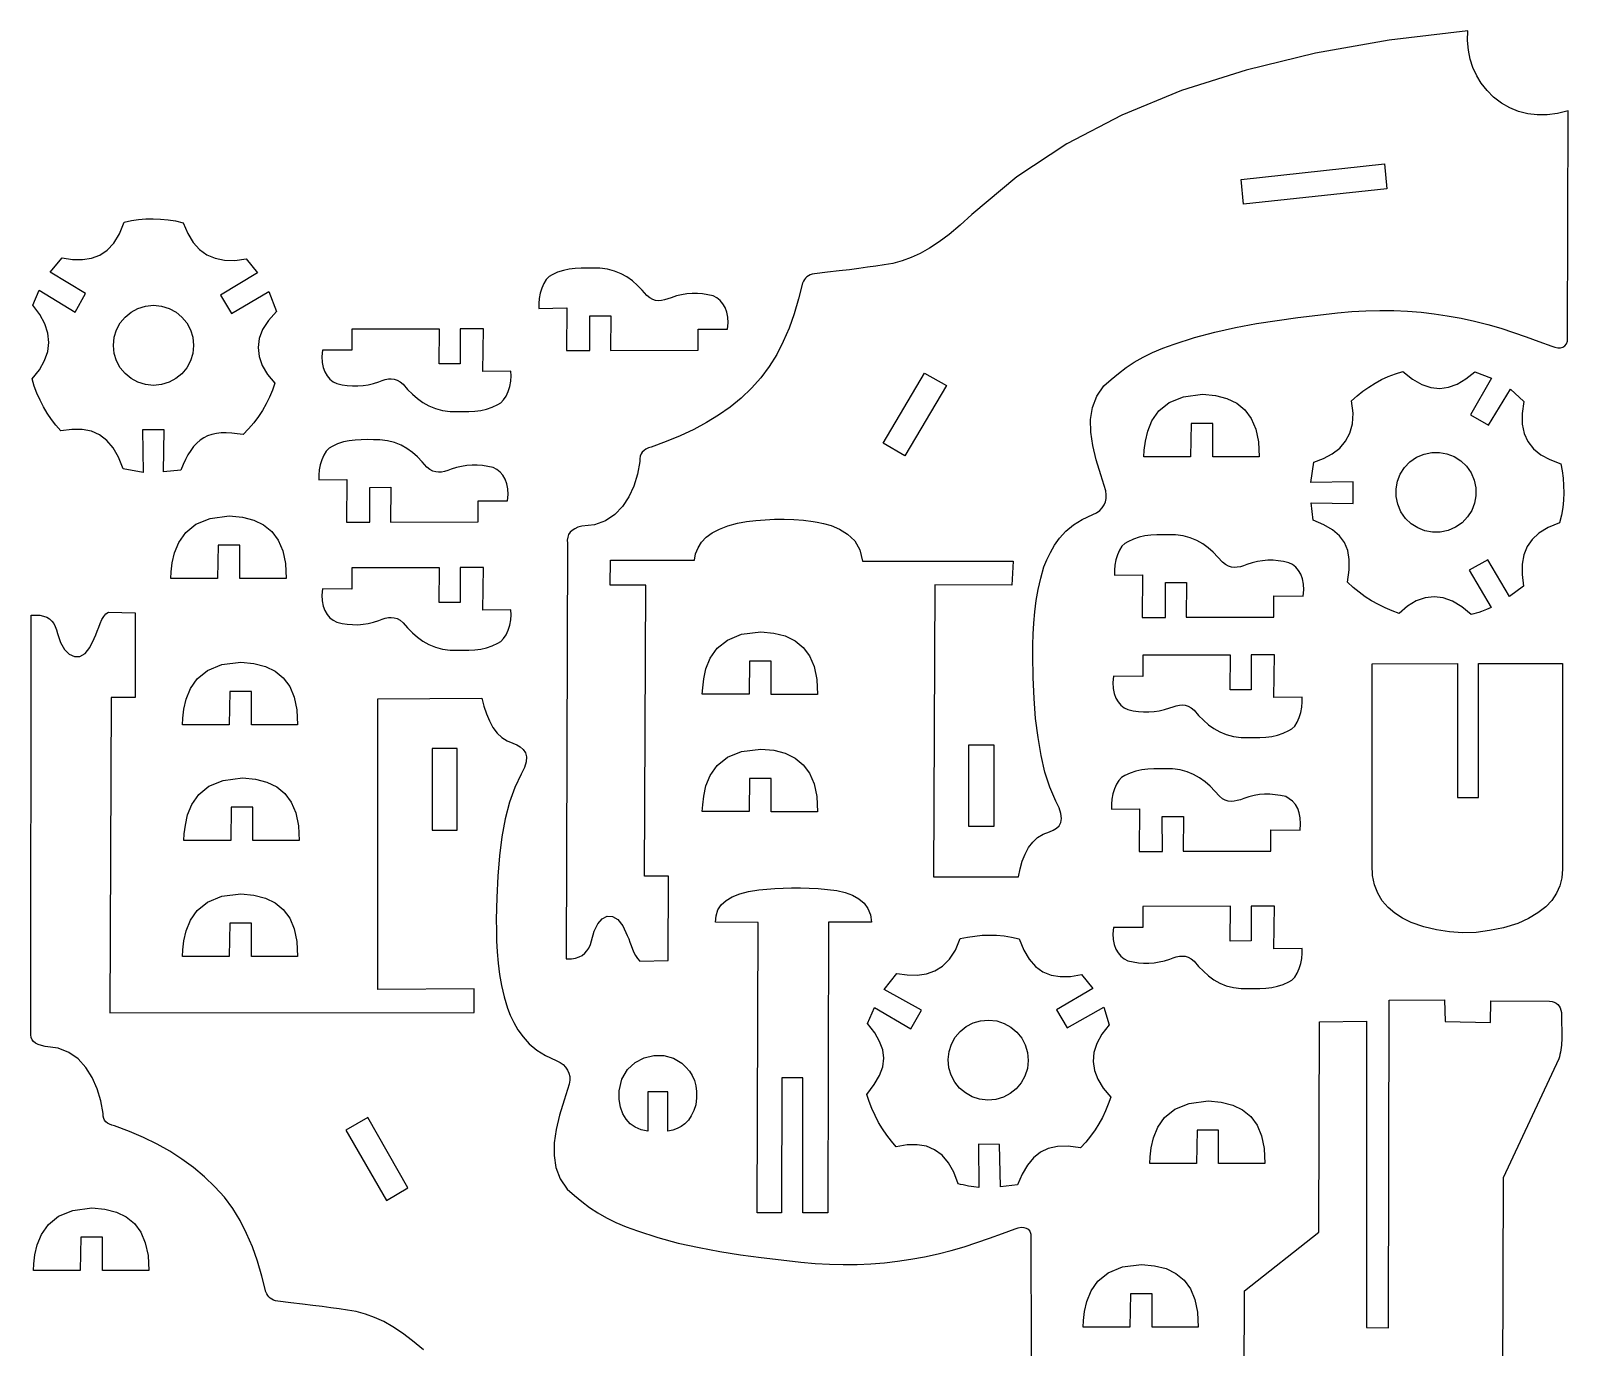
# Model space of a CAD drawing. Extents: x -164 to -26, y -113 to 111.
# Drawn here: x -162.3 to -25.6, y -6.5 to 110.5 of the extents above; entities that cross this region are included whole.
import ezdxf

# ---------------------------------------------------------------- set-up
doc = ezdxf.new("R2010")
doc.units = 0
doc.header["$MEASUREMENT"] = 0
doc.layers.add('CAMADA_1', color=7, linetype='CONTINUOUS')

msp = doc.modelspace()

# ---------------------------------------------------------------- linework, layer by layer
at = {"layer": 'CAMADA_1', "color": 250}
for points in [[(-25.62, 103.41), (-26.58, 103.17), (-27.5, 103.04), (-28.38, 103.04), (-29.22, 103.14), (-30.03, 103.35), (-30.8, 103.67), (-31.54, 104.09), (-32.25, 104.61), (-32.84, 105.21), (-33.35, 105.85), (-33.76, 106.53), (-34.09, 107.25), (-34.33, 108.01), (-34.49, 108.81), (-34.57, 109.65), (-34.56, 110.53), (-41.54, 109.68), (-48.1, 108.52), (-54.26, 107.03), (-60, 105.21), (-65.32, 103.03), (-70.2, 100.47), (-74.65, 97.53), (-78.65, 94.18), (-79.69, 93.23), (-80.65, 92.42), (-81.55, 91.75), (-82.41, 91.19), (-83.23, 90.73), (-84.03, 90.36), (-84.84, 90.07), (-85.67, 89.84), (-86.43, 89.72), (-87.18, 89.6), (-87.92, 89.49), (-88.69, 89.39), (-89.52, 89.28), (-90.44, 89.17), (-91.47, 89.05), (-92.64, 88.91), (-92.84, 88.87), (-93.02, 88.81), (-93.18, 88.74), (-93.31, 88.64), (-93.43, 88.53), (-93.53, 88.4), (-93.62, 88.25), (-93.69, 88.09), (-94.05, 86.68), (-94.45, 85.34), (-94.9, 84.08), (-95.41, 82.88), (-95.99, 81.74), (-96.65, 80.67), (-97.39, 79.67), (-98.24, 78.73), (-99.16, 77.86), (-100.14, 77.06), (-101.16, 76.34), (-102.24, 75.68), (-103.37, 75.07), (-104.57, 74.51), (-105.83, 73.99), (-107.15, 73.51), (-107.4, 73.43), (-107.62, 73.33), (-107.79, 73.21), (-107.94, 73.06), (-108.05, 72.89), (-108.12, 72.69), (-108.16, 72.47), (-108.16, 72.23), (-108.38, 71.1), (-108.71, 70.04), (-109.15, 69.07), (-109.7, 68.22), (-110.39, 67.5), (-111.21, 66.95), (-112.18, 66.59), (-113.31, 66.46), (-113.66, 66.37), (-113.95, 66.25), (-114.18, 66.1), (-114.36, 65.93), (-114.49, 65.72), (-114.57, 65.49), (-114.61, 65.24), (-114.6, 64.96), (-114.72, 28.01), (-114.23, 28), (-113.88, 28.06), (-113.57, 28.17), (-113.3, 28.31), (-113.06, 28.49), (-112.86, 28.71), (-112.69, 28.96), (-112.56, 29.26), (-112.46, 29.59), (-112.22, 30.45), (-111.9, 31.11), (-111.5, 31.56), (-111.06, 31.79), (-110.59, 31.77), (-110.13, 31.49), (-109.68, 30.93), (-109.28, 30.08), (-109.15, 29.79), (-109.04, 29.49), (-108.93, 29.18), (-108.82, 28.87), (-108.69, 28.57), (-108.55, 28.29), (-108.37, 28.03), (-108.15, 27.8), (-105.65, 27.84), (-105.61, 35.36), (-107.75, 35.36), (-107.63, 61.24), (-110.8, 61.24), (-110.78, 63.45), (-103.31, 63.44), (-103.2, 64.02), (-102.99, 64.56), (-102.67, 65.05), (-102.25, 65.49), (-101.72, 65.88), (-101.09, 66.22), (-100.34, 66.51), (-99.49, 66.75), (-98.68, 66.88), (-97.85, 66.98), (-97.02, 67.05), (-96.18, 67.09), (-95.34, 67.09), (-94.48, 67.06), (-93.62, 67), (-92.74, 66.9), (-92.4, 66.83), (-91.84, 66.72), (-91.16, 66.52), (-90.42, 66.21), (-89.69, 65.77), (-89.06, 65.17), (-88.6, 64.37), (-88.38, 63.35), (-74.98, 63.37), (-75.09, 61.24), (-81.93, 61.25), (-82.06, 35.29), (-74.49, 35.29), (-74.36, 36.01), (-74.17, 36.69), (-73.91, 37.32), (-73.6, 37.89), (-73.23, 38.38), (-72.8, 38.79), (-72.3, 39.1), (-71.74, 39.3), (-71.4, 39.43), (-71.11, 39.61), (-70.88, 39.84), (-70.73, 40.13), (-70.67, 40.49), (-70.72, 40.92), (-70.88, 41.42), (-71.18, 42.01), (-71.7, 43.25), (-72.14, 44.61), (-72.49, 46.09), (-72.76, 47.67), (-72.97, 49.36), (-73.11, 51.14), (-73.19, 53.01), (-73.22, 54.96), (-73.21, 55.91), (-73.19, 56.88), (-73.14, 57.86), (-73.05, 58.85), (-72.93, 59.85), (-72.75, 60.85), (-72.52, 61.85), (-72.23, 62.86), (-71.97, 63.49), (-71.66, 64.14), (-71.29, 64.79), (-70.84, 65.42), (-70.29, 66.02), (-69.62, 66.58), (-68.83, 67.08), (-67.89, 67.5), (-67.55, 67.67), (-67.27, 67.88), (-67.05, 68.1), (-66.88, 68.36), (-66.76, 68.64), (-66.69, 68.94), (-66.69, 69.27), (-66.73, 69.61), (-67.19, 71.03), (-67.59, 72.37), (-67.89, 73.64), (-68.07, 74.84), (-68.08, 75.97), (-67.92, 77.03), (-67.53, 78.02), (-66.9, 78.95), (-66.27, 79.52), (-65.61, 80.06), (-64.93, 80.57), (-64.2, 81.05), (-63.42, 81.5), (-62.58, 81.92), (-61.66, 82.31), (-60.65, 82.66), (-58.86, 83.24), (-57.04, 83.73), (-55.19, 84.14), (-53.34, 84.49), (-51.49, 84.77), (-49.67, 85.02), (-47.88, 85.23), (-46.14, 85.43), (-44.87, 85.56), (-43.61, 85.63), (-42.36, 85.66), (-41.13, 85.64), (-39.91, 85.58), (-38.71, 85.49), (-37.53, 85.35), (-36.37, 85.19), (-35.14, 84.97), (-33.95, 84.71), (-32.78, 84.4), (-31.62, 84.07), (-30.48, 83.7), (-29.35, 83.31), (-28.22, 82.9), (-27.08, 82.47), (-26.81, 82.38), (-26.55, 82.34), (-26.31, 82.34), (-26.1, 82.4), (-25.92, 82.52), (-25.78, 82.7), (-25.7, 82.93), (-25.68, 83.24), (-25.62, 103.41), (-25.62, 103.41)], [(-54.5, 95.1), (-54.7, 97.29), (-41.95, 98.69), (-41.74, 96.46), (-54.5, 95.1), (-54.5, 95.1)], [(-150.46, 75.04), (-152.39, 75.04), (-152.33, 71.24), (-154.11, 71.58), (-154.5, 72.6), (-154.98, 73.44), (-155.54, 74.1), (-156.19, 74.59), (-156.92, 74.91), (-157.74, 75.08), (-158.65, 75.08), (-159.64, 74.94), (-160.07, 75.44), (-160.48, 75.97), (-160.85, 76.52), (-161.18, 77.09), (-161.49, 77.69), (-161.76, 78.3), (-162, 78.93), (-162.2, 79.57), (-161.54, 80.38), (-161.08, 81.19), (-160.79, 82), (-160.7, 82.81), (-160.79, 83.62), (-161.06, 84.45), (-161.51, 85.28), (-162.14, 86.13), (-161.56, 87.45), (-158.37, 85.51), (-157.44, 87.15), (-160.59, 89.05), (-159.52, 90.32), (-158.59, 90.19), (-157.72, 90.18), (-156.92, 90.3), (-156.18, 90.58), (-155.51, 91.02), (-154.93, 91.65), (-154.42, 92.47), (-154.01, 93.51), (-153.36, 93.64), (-152.72, 93.73), (-152.07, 93.79), (-151.42, 93.8), (-150.77, 93.78), (-150.11, 93.72), (-149.44, 93.61), (-148.76, 93.45), (-148.35, 92.49), (-147.87, 91.7), (-147.31, 91.07), (-146.66, 90.6), (-145.92, 90.29), (-145.1, 90.13), (-144.18, 90.11), (-143.17, 90.25), (-142.15, 89), (-145.45, 87.02), (-144.48, 85.39), (-141.16, 87.35), (-140.47, 85.57), (-141.19, 84.76), (-141.7, 83.96), (-142, 83.16), (-142.11, 82.36), (-142.02, 81.56), (-141.74, 80.77), (-141.27, 79.97), (-140.6, 79.18), (-140.82, 78.56), (-141.08, 77.95), (-141.37, 77.35), (-141.71, 76.77), (-142.08, 76.21), (-142.49, 75.66), (-142.94, 75.13), (-143.42, 74.61), (-143.95, 74.69), (-144.45, 74.74), (-144.93, 74.77), (-145.39, 74.76), (-145.81, 74.71), (-146.21, 74.63), (-146.59, 74.5), (-146.94, 74.34), (-147.26, 74.11), (-147.56, 73.85), (-147.84, 73.55), (-148.09, 73.21), (-148.34, 72.83), (-148.56, 72.41), (-148.77, 71.96), (-148.97, 71.46), (-150.51, 71.29), (-150.46, 75.04), (-150.46, 75.04)], [(-112.62, 85.17), (-110.75, 85.19), (-110.78, 82.1), (-102.97, 82.11), (-102.97, 83.99), (-100.37, 83.98), (-100.32, 84.54), (-100.34, 85.05), (-100.43, 85.51), (-100.58, 85.91), (-100.78, 86.25), (-101.03, 86.54), (-101.32, 86.77), (-101.65, 86.94), (-102.11, 87.05), (-102.58, 87.12), (-103.05, 87.16), (-103.51, 87.16), (-103.98, 87.12), (-104.45, 87.05), (-104.91, 86.94), (-105.38, 86.79), (-105.68, 86.68), (-105.96, 86.59), (-106.23, 86.54), (-106.5, 86.52), (-106.76, 86.54), (-107.02, 86.63), (-107.28, 86.77), (-107.55, 86.99), (-107.95, 87.45), (-108.37, 87.88), (-108.82, 88.28), (-109.31, 88.63), (-109.83, 88.92), (-110.41, 89.16), (-111.03, 89.32), (-111.72, 89.41), (-112.28, 89.42), (-112.83, 89.42), (-113.38, 89.42), (-113.92, 89.39), (-114.44, 89.32), (-114.96, 89.21), (-115.47, 89.05), (-115.96, 88.81), (-116.23, 88.66), (-116.48, 88.4), (-116.7, 88.05), (-116.88, 87.64), (-117.02, 87.19), (-117.11, 86.73), (-117.15, 86.27), (-117.13, 85.84), (-114.64, 85.88), (-114.68, 82.08), (-112.61, 82.08), (-112.62, 85.17), (-112.62, 85.17)], [(-154.96, 82.55), (-154.89, 83.27), (-154.68, 83.94), (-154.35, 84.54), (-153.91, 85.07), (-153.39, 85.51), (-152.78, 85.83), (-152.11, 86.04), (-151.39, 86.11), (-150.68, 86.04), (-150.01, 85.83), (-149.4, 85.5), (-148.88, 85.07), (-148.44, 84.54), (-148.12, 83.93), (-147.91, 83.27), (-147.84, 82.55), (-147.91, 81.83), (-148.12, 81.16), (-148.45, 80.56), (-148.88, 80.03), (-149.41, 79.6), (-150.01, 79.27), (-150.68, 79.06), (-151.4, 78.99), (-152.12, 79.06), (-152.79, 79.27), (-153.39, 79.6), (-153.92, 80.04), (-154.35, 80.56), (-154.68, 81.17), (-154.89, 81.84), (-154.96, 82.55), (-154.96, 82.55)], [(-124.13, 80.92), (-126, 80.91), (-125.98, 84), (-133.78, 83.98), (-133.78, 82.11), (-136.39, 82.12), (-136.43, 81.55), (-136.41, 81.04), (-136.32, 80.59), (-136.17, 80.19), (-135.97, 79.84), (-135.72, 79.55), (-135.43, 79.32), (-135.1, 79.15), (-134.64, 79.05), (-134.17, 78.98), (-133.71, 78.94), (-133.24, 78.94), (-132.77, 78.97), (-132.31, 79.05), (-131.84, 79.16), (-131.37, 79.31), (-131.08, 79.42), (-130.79, 79.5), (-130.52, 79.56), (-130.26, 79.58), (-130, 79.55), (-129.74, 79.47), (-129.47, 79.32), (-129.21, 79.11), (-128.81, 78.64), (-128.38, 78.21), (-127.93, 77.82), (-127.45, 77.47), (-126.92, 77.17), (-126.34, 76.94), (-125.72, 76.77), (-125.03, 76.68), (-124.48, 76.68), (-123.92, 76.67), (-123.38, 76.68), (-122.84, 76.71), (-122.31, 76.77), (-121.79, 76.88), (-121.28, 77.05), (-120.79, 77.28), (-120.52, 77.43), (-120.27, 77.7), (-120.05, 78.04), (-119.87, 78.45), (-119.73, 78.9), (-119.64, 79.37), (-119.6, 79.83), (-119.62, 80.26), (-122.11, 80.22), (-122.07, 84.01), (-124.15, 84.01), (-124.13, 80.92), (-124.13, 80.92)], [(-84.6, 72.72), (-86.52, 73.84), (-82.84, 80.09), (-80.91, 78.98), (-84.6, 72.72), (-84.6, 72.72)], [(-32.78, 63.47), (-34.42, 62.55), (-32.47, 59.24), (-32.9, 59.06), (-33.34, 58.89), (-33.57, 58.81), (-33.8, 58.73), (-34.02, 58.67), (-34.25, 58.61), (-35.09, 59.31), (-35.92, 59.8), (-36.74, 60.09), (-37.55, 60.19), (-38.35, 60.1), (-39.13, 59.82), (-39.9, 59.36), (-40.65, 58.72), (-41.28, 58.95), (-41.9, 59.21), (-42.5, 59.51), (-43.1, 59.84), (-43.67, 60.2), (-44.22, 60.6), (-44.74, 61.03), (-45.24, 61.49), (-45.1, 62.58), (-45.1, 63.52), (-45.23, 64.32), (-45.52, 65.02), (-45.96, 65.62), (-46.57, 66.14), (-47.35, 66.59), (-48.3, 67), (-48.48, 68.55), (-44.73, 68.5), (-44.75, 70.41), (-48.52, 70.36), (-48.25, 72.16), (-47.37, 72.5), (-46.6, 72.91), (-45.94, 73.41), (-45.41, 74.02), (-45.03, 74.73), (-44.8, 75.56), (-44.75, 76.52), (-44.89, 77.63), (-44.39, 78.06), (-43.88, 78.47), (-43.35, 78.84), (-42.8, 79.19), (-42.22, 79.5), (-41.62, 79.78), (-40.99, 80.02), (-40.32, 80.22), (-39.47, 79.55), (-38.64, 79.08), (-37.84, 78.8), (-37.05, 78.72), (-36.26, 78.82), (-35.49, 79.1), (-34.71, 79.57), (-33.93, 80.21), (-32.44, 79.62), (-34.32, 76.38), (-32.7, 75.45), (-30.76, 78.66), (-29.58, 77.55), (-29.73, 76.49), (-29.72, 75.54), (-29.55, 74.71), (-29.22, 73.99), (-28.72, 73.36), (-28.07, 72.83), (-27.26, 72.39), (-26.29, 72.03), (-26.17, 71.38), (-26.08, 70.73), (-26.03, 70.09), (-26.02, 69.44), (-26.04, 68.79), (-26.11, 68.12), (-26.23, 67.45), (-26.39, 66.77), (-27.41, 66.35), (-28.22, 65.86), (-28.84, 65.3), (-29.28, 64.66), (-29.57, 63.93), (-29.71, 63.1), (-29.72, 62.18), (-29.61, 61.15), (-30.85, 60.23), (-32.78, 63.47), (-32.78, 63.47)], [(-59.19, 72.63), (-63.35, 72.63), (-63.31, 73.23), (-63.21, 74.02), (-63.01, 74.92), (-62.63, 75.85), (-62.02, 76.72), (-61.11, 77.46), (-59.84, 77.98), (-58.15, 78.2), (-56.99, 78.08), (-55.97, 77.82), (-55.09, 77.4), (-54.37, 76.81), (-53.8, 76.04), (-53.4, 75.09), (-53.16, 73.96), (-53.1, 72.63), (-57.21, 72.63), (-57.21, 75.59), (-59.13, 75.59), (-59.19, 72.63), (-59.19, 72.63)], [(-132.18, 69.91), (-130.31, 69.93), (-130.33, 66.84), (-122.53, 66.85), (-122.53, 68.73), (-119.92, 68.72), (-119.88, 69.28), (-119.9, 69.79), (-119.99, 70.25), (-120.14, 70.65), (-120.34, 71), (-120.59, 71.28), (-120.88, 71.51), (-121.21, 71.68), (-121.67, 71.79), (-122.14, 71.86), (-122.61, 71.9), (-123.07, 71.9), (-123.54, 71.86), (-124.01, 71.79), (-124.47, 71.68), (-124.94, 71.53), (-125.24, 71.42), (-125.52, 71.33), (-125.79, 71.28), (-126.05, 71.26), (-126.31, 71.29), (-126.57, 71.37), (-126.84, 71.51), (-127.11, 71.73), (-127.5, 72.19), (-127.93, 72.63), (-128.38, 73.02), (-128.87, 73.37), (-129.39, 73.67), (-129.97, 73.9), (-130.59, 74.06), (-131.28, 74.15), (-131.84, 74.16), (-132.39, 74.17), (-132.94, 74.16), (-133.47, 74.13), (-134, 74.06), (-134.52, 73.96), (-135.03, 73.79), (-135.52, 73.56), (-135.79, 73.4), (-136.04, 73.14), (-136.26, 72.79), (-136.44, 72.38), (-136.58, 71.94), (-136.67, 71.47), (-136.71, 71.01), (-136.69, 70.58), (-134.2, 70.62), (-134.24, 66.82), (-132.17, 66.82), (-132.18, 69.91), (-132.18, 69.91)], [(-40.49, 67.76), (-40.78, 68.42), (-40.92, 69.1), (-40.92, 69.79), (-40.8, 70.46), (-40.55, 71.1), (-40.18, 71.68), (-39.7, 72.19), (-39.11, 72.6), (-38.44, 72.88), (-37.76, 73.03), (-37.07, 73.03), (-36.4, 72.91), (-35.76, 72.66), (-35.18, 72.29), (-34.68, 71.81), (-34.26, 71.21), (-33.98, 70.55), (-33.84, 69.87), (-33.83, 69.18), (-33.95, 68.51), (-34.2, 67.87), (-34.57, 67.29), (-35.06, 66.78), (-35.65, 66.37), (-36.31, 66.09), (-37, 65.94), (-37.68, 65.94), (-38.36, 66.06), (-38.99, 66.31), (-39.57, 66.68), (-40.08, 67.16), (-40.49, 67.76), (-40.49, 67.76)], [(-145.7, 61.82), (-149.86, 61.82), (-149.82, 62.41), (-149.73, 63.2), (-149.53, 64.1), (-149.15, 65.03), (-148.54, 65.91), (-147.63, 66.65), (-146.36, 67.16), (-144.66, 67.38), (-143.5, 67.27), (-142.48, 67.01), (-141.61, 66.58), (-140.89, 65.99), (-140.32, 65.23), (-139.91, 64.28), (-139.68, 63.14), (-139.62, 61.81), (-143.73, 61.81), (-143.73, 64.78), (-145.65, 64.78), (-145.7, 61.82), (-145.7, 61.82)], [(-61.44, 61.45), (-59.56, 61.47), (-59.59, 58.38), (-51.79, 58.39), (-51.79, 60.27), (-49.18, 60.26), (-49.13, 60.82), (-49.16, 61.33), (-49.25, 61.79), (-49.4, 62.19), (-49.6, 62.53), (-49.85, 62.82), (-50.14, 63.05), (-50.46, 63.22), (-50.93, 63.33), (-51.4, 63.4), (-51.86, 63.44), (-52.33, 63.44), (-52.8, 63.4), (-53.26, 63.33), (-53.73, 63.22), (-54.19, 63.07), (-54.49, 62.96), (-54.77, 62.87), (-55.05, 62.82), (-55.31, 62.8), (-55.57, 62.82), (-55.83, 62.91), (-56.09, 63.05), (-56.36, 63.27), (-56.76, 63.73), (-57.18, 64.16), (-57.63, 64.56), (-58.12, 64.91), (-58.65, 65.2), (-59.22, 65.44), (-59.85, 65.6), (-60.53, 65.69), (-61.09, 65.7), (-61.65, 65.7), (-62.19, 65.7), (-62.73, 65.67), (-63.26, 65.6), (-63.78, 65.49), (-64.28, 65.33), (-64.77, 65.09), (-65.05, 64.94), (-65.3, 64.68), (-65.52, 64.33), (-65.7, 63.92), (-65.84, 63.47), (-65.93, 63.01), (-65.97, 62.55), (-65.95, 62.12), (-63.46, 62.16), (-63.5, 58.36), (-61.42, 58.36), (-61.44, 61.45), (-61.44, 61.45)], [(-124.13, 59.7), (-126, 59.68), (-125.98, 62.77), (-133.78, 62.76), (-133.78, 60.88), (-136.39, 60.9), (-136.43, 60.33), (-136.41, 59.82), (-136.32, 59.36), (-136.17, 58.96), (-135.97, 58.62), (-135.72, 58.33), (-135.43, 58.1), (-135.1, 57.93), (-134.64, 57.82), (-134.17, 57.75), (-133.71, 57.72), (-133.24, 57.71), (-132.77, 57.75), (-132.31, 57.82), (-131.84, 57.93), (-131.37, 58.08), (-131.08, 58.19), (-130.79, 58.28), (-130.52, 58.34), (-130.26, 58.36), (-130, 58.33), (-129.74, 58.25), (-129.47, 58.1), (-129.21, 57.89), (-128.81, 57.42), (-128.38, 56.99), (-127.93, 56.59), (-127.45, 56.24), (-126.92, 55.95), (-126.34, 55.71), (-125.72, 55.55), (-125.03, 55.46), (-124.48, 55.45), (-123.92, 55.45), (-123.38, 55.45), (-122.84, 55.48), (-122.31, 55.55), (-121.79, 55.66), (-121.28, 55.82), (-120.79, 56.06), (-120.52, 56.21), (-120.27, 56.47), (-120.05, 56.82), (-119.87, 57.23), (-119.73, 57.68), (-119.64, 58.14), (-119.6, 58.6), (-119.62, 59.03), (-122.11, 59), (-122.07, 62.79), (-124.15, 62.79), (-124.13, 59.7), (-124.13, 59.7)], [(-98.45, 51.52), (-102.61, 51.52), (-102.57, 52.11), (-102.48, 52.9), (-102.28, 53.8), (-101.9, 54.73), (-101.29, 55.61), (-100.38, 56.35), (-99.11, 56.87), (-97.41, 57.08), (-96.25, 56.97), (-95.23, 56.71), (-94.36, 56.28), (-93.64, 55.69), (-93.07, 54.93), (-92.67, 53.98), (-92.43, 52.84), (-92.37, 51.51), (-96.48, 51.51), (-96.48, 54.48), (-98.4, 54.48), (-98.45, 51.52), (-98.45, 51.52)], [(-53.8, 51.93), (-55.68, 51.91), (-55.65, 55.01), (-63.45, 54.99), (-63.45, 53.12), (-66.06, 53.13), (-66.11, 52.56), (-66.08, 52.05), (-65.99, 51.6), (-65.84, 51.19), (-65.64, 50.85), (-65.39, 50.56), (-65.1, 50.33), (-64.78, 50.16), (-64.31, 50.06), (-63.84, 49.98), (-63.38, 49.95), (-62.91, 49.95), (-62.44, 49.98), (-61.98, 50.05), (-61.51, 50.16), (-61.05, 50.31), (-60.75, 50.42), (-60.47, 50.51), (-60.19, 50.57), (-59.93, 50.59), (-59.67, 50.56), (-59.41, 50.48), (-59.15, 50.33), (-58.88, 50.12), (-58.48, 49.65), (-58.06, 49.22), (-57.6, 48.82), (-57.12, 48.48), (-56.59, 48.18), (-56.02, 47.95), (-55.39, 47.78), (-54.71, 47.69), (-54.15, 47.69), (-53.59, 47.68), (-53.05, 47.69), (-52.51, 47.72), (-51.98, 47.78), (-51.46, 47.89), (-50.96, 48.06), (-50.47, 48.29), (-50.19, 48.44), (-49.94, 48.7), (-49.72, 49.05), (-49.54, 49.46), (-49.4, 49.91), (-49.31, 50.38), (-49.27, 50.84), (-49.29, 51.27), (-51.78, 51.23), (-51.74, 55.02), (-53.82, 55.02), (-53.8, 51.93), (-53.8, 51.93)], [(-144.67, 48.81), (-148.83, 48.81), (-148.79, 49.41), (-148.7, 50.2), (-148.5, 51.1), (-148.12, 52.03), (-147.51, 52.9), (-146.6, 53.64), (-145.33, 54.16), (-143.63, 54.38), (-142.47, 54.27), (-141.45, 54), (-140.58, 53.58), (-139.86, 52.99), (-139.29, 52.22), (-138.88, 51.28), (-138.65, 50.14), (-138.59, 48.81), (-142.7, 48.81), (-142.7, 51.78), (-144.62, 51.78), (-144.67, 48.81), (-144.67, 48.81)], [(-43.06, 54.24), (-35.47, 54.25), (-35.47, 42.36), (-33.59, 42.35), (-33.6, 54.25), (-26.12, 54.26), (-26.12, 35.97), (-26.18, 35.21), (-26.36, 34.5), (-26.65, 33.83), (-27.07, 33.2), (-27.62, 32.62), (-28.31, 32.08), (-29.14, 31.59), (-30.11, 31.15), (-31.37, 30.77), (-32.61, 30.51), (-33.82, 30.35), (-35.01, 30.31), (-36.18, 30.39), (-37.33, 30.57), (-38.46, 30.85), (-39.57, 31.24), (-40.35, 31.61), (-41.04, 32.05), (-41.64, 32.56), (-42.15, 33.15), (-42.55, 33.83), (-42.84, 34.58), (-43.02, 35.41), (-43.06, 36.33), (-43.06, 54.24), (-43.06, 54.24)], [(-126.62, 39.45), (-124.39, 39.45), (-124.39, 46.7), (-126.62, 46.7), (-126.62, 39.45), (-126.62, 39.45)], [(-98.45, 41.09), (-102.61, 41.09), (-102.57, 41.68), (-102.48, 42.47), (-102.28, 43.38), (-101.9, 44.31), (-101.29, 45.18), (-100.38, 45.92), (-99.11, 46.44), (-97.41, 46.65), (-96.25, 46.54), (-95.23, 46.28), (-94.36, 45.85), (-93.64, 45.26), (-93.07, 44.5), (-92.67, 43.55), (-92.43, 42.42), (-92.37, 41.08), (-96.48, 41.08), (-96.48, 44.05), (-98.4, 44.05), (-98.45, 41.09), (-98.45, 41.09)], [(-78.91, 47.02), (-76.68, 47.02), (-76.68, 39.77), (-78.91, 39.77), (-78.91, 47.02), (-78.91, 47.02)], [(-144.54, 38.51), (-148.7, 38.51), (-148.66, 39.11), (-148.57, 39.9), (-148.37, 40.8), (-147.99, 41.73), (-147.38, 42.61), (-146.47, 43.34), (-145.2, 43.86), (-143.5, 44.08), (-142.34, 43.97), (-141.32, 43.7), (-140.45, 43.28), (-139.73, 42.69), (-139.16, 41.92), (-138.76, 40.98), (-138.52, 39.84), (-138.46, 38.51), (-142.57, 38.51), (-142.57, 41.48), (-144.49, 41.48), (-144.54, 38.51), (-144.54, 38.51)], [(-61.72, 40.65), (-59.84, 40.66), (-59.87, 37.57), (-52.07, 37.58), (-52.07, 39.46), (-49.46, 39.45), (-49.41, 40.01), (-49.44, 40.53), (-49.53, 40.98), (-49.67, 41.38), (-49.88, 41.73), (-50.13, 42.01), (-50.42, 42.24), (-50.74, 42.42), (-51.21, 42.52), (-51.67, 42.59), (-52.14, 42.63), (-52.61, 42.63), (-53.07, 42.6), (-53.54, 42.52), (-54.01, 42.41), (-54.47, 42.26), (-54.77, 42.15), (-55.05, 42.07), (-55.32, 42.01), (-55.59, 41.99), (-55.85, 42.02), (-56.11, 42.1), (-56.37, 42.24), (-56.64, 42.46), (-57.04, 42.92), (-57.46, 43.36), (-57.91, 43.75), (-58.4, 44.1), (-58.93, 44.4), (-59.5, 44.63), (-60.13, 44.8), (-60.81, 44.89), (-61.37, 44.89), (-61.92, 44.9), (-62.47, 44.89), (-63.01, 44.86), (-63.54, 44.8), (-64.05, 44.69), (-64.56, 44.52), (-65.05, 44.29), (-65.33, 44.13), (-65.58, 43.87), (-65.79, 43.53), (-65.97, 43.12), (-66.11, 42.67), (-66.2, 42.2), (-66.24, 41.74), (-66.22, 41.31), (-63.74, 41.35), (-63.77, 37.55), (-61.7, 37.55), (-61.72, 40.65), (-61.72, 40.65)], [(-97.63, 31.24), (-101.44, 31.26), (-101.39, 31.83), (-101.22, 32.35), (-100.92, 32.8), (-100.5, 33.19), (-99.95, 33.51), (-99.28, 33.78), (-98.49, 33.99), (-97.57, 34.13), (-96.87, 34.2), (-96.15, 34.26), (-95.42, 34.29), (-94.67, 34.3), (-93.89, 34.3), (-93.1, 34.28), (-92.3, 34.24), (-91.47, 34.18), (-90.64, 34.07), (-89.9, 33.89), (-89.24, 33.65), (-88.68, 33.34), (-88.23, 32.95), (-87.89, 32.48), (-87.66, 31.92), (-87.56, 31.26), (-91.4, 31.26), (-91.44, 5.41), (-93.66, 5.41), (-93.66, 17.42), (-95.55, 17.42), (-95.57, 5.41), (-97.73, 5.41), (-97.63, 31.24), (-97.63, 31.24)], [(-144.67, 28.21), (-148.83, 28.21), (-148.79, 28.81), (-148.7, 29.6), (-148.5, 30.5), (-148.12, 31.43), (-147.51, 32.31), (-146.6, 33.04), (-145.33, 33.56), (-143.63, 33.78), (-142.47, 33.67), (-141.45, 33.4), (-140.58, 32.98), (-139.86, 32.39), (-139.29, 31.62), (-138.88, 30.68), (-138.65, 29.54), (-138.59, 28.21), (-142.7, 28.21), (-142.7, 31.18), (-144.62, 31.18), (-144.67, 28.21), (-144.67, 28.21)], [(-53.8, 29.6), (-55.68, 29.58), (-55.65, 32.67), (-63.45, 32.66), (-63.45, 30.78), (-66.06, 30.8), (-66.11, 30.23), (-66.08, 29.72), (-65.99, 29.26), (-65.84, 28.86), (-65.64, 28.52), (-65.39, 28.23), (-65.1, 28), (-64.78, 27.83), (-64.31, 27.72), (-63.84, 27.65), (-63.38, 27.62), (-62.91, 27.61), (-62.44, 27.65), (-61.98, 27.72), (-61.51, 27.83), (-61.05, 27.98), (-60.75, 28.09), (-60.47, 28.18), (-60.19, 28.24), (-59.93, 28.25), (-59.67, 28.23), (-59.41, 28.14), (-59.15, 28), (-58.88, 27.79), (-58.48, 27.32), (-58.06, 26.89), (-57.6, 26.49), (-57.12, 26.14), (-56.59, 25.85), (-56.02, 25.61), (-55.39, 25.45), (-54.71, 25.36), (-54.15, 25.35), (-53.59, 25.35), (-53.05, 25.35), (-52.51, 25.38), (-51.98, 25.45), (-51.46, 25.56), (-50.96, 25.72), (-50.47, 25.96), (-50.19, 26.11), (-49.94, 26.37), (-49.72, 26.72), (-49.54, 27.13), (-49.4, 27.58), (-49.31, 28.04), (-49.27, 28.5), (-49.29, 28.93), (-51.78, 28.9), (-51.74, 32.69), (-53.82, 32.69), (-53.8, 29.6), (-53.8, 29.6)], [(-76.18, 11.5), (-78.06, 11.51), (-78.01, 7.67), (-78.47, 7.73), (-78.94, 7.8), (-79.18, 7.84), (-79.41, 7.89), (-79.64, 7.94), (-79.86, 8), (-80.25, 9.03), (-80.73, 9.87), (-81.29, 10.53), (-81.95, 11.01), (-82.69, 11.33), (-83.51, 11.47), (-84.4, 11.45), (-85.37, 11.27), (-85.8, 11.78), (-86.21, 12.31), (-86.59, 12.87), (-86.94, 13.46), (-87.25, 14.06), (-87.53, 14.68), (-87.78, 15.31), (-87.98, 15.95), (-87.32, 16.83), (-86.85, 17.64), (-86.57, 18.41), (-86.48, 19.16), (-86.57, 19.9), (-86.84, 20.65), (-87.28, 21.43), (-87.91, 22.26), (-87.3, 23.68), (-84.06, 21.79), (-83.13, 23.45), (-86.44, 25.28), (-85.31, 26.71), (-84.38, 26.57), (-83.5, 26.55), (-82.68, 26.66), (-81.92, 26.92), (-81.24, 27.34), (-80.63, 27.96), (-80.11, 28.77), (-79.68, 29.8), (-79.03, 29.93), (-78.39, 30.02), (-77.74, 30.09), (-77.09, 30.11), (-76.44, 30.1), (-75.78, 30.04), (-75.11, 29.94), (-74.43, 29.78), (-74.02, 28.78), (-73.54, 27.96), (-72.97, 27.32), (-72.33, 26.85), (-71.6, 26.55), (-70.78, 26.42), (-69.88, 26.44), (-68.88, 26.61), (-67.88, 25.35), (-71.12, 23.47), (-70.17, 21.86), (-66.9, 23.69), (-66.43, 22.14), (-67.08, 21.29), (-67.54, 20.47), (-67.8, 19.66), (-67.87, 18.86), (-67.75, 18.08), (-67.45, 17.29), (-66.96, 16.51), (-66.3, 15.71), (-66.52, 15.09), (-66.76, 14.49), (-67.04, 13.9), (-67.35, 13.33), (-67.69, 12.78), (-68.08, 12.24), (-68.51, 11.71), (-68.99, 11.2), (-70.08, 11.34), (-71.03, 11.31), (-71.85, 11.13), (-72.55, 10.8), (-73.16, 10.3), (-73.69, 9.66), (-74.16, 8.86), (-74.57, 7.91), (-76.11, 7.72), (-76.18, 11.5), (-76.18, 11.5)], [(-80.75, 19.04), (-80.67, 19.76), (-80.45, 20.42), (-80.12, 21.02), (-79.68, 21.55), (-79.15, 21.97), (-78.54, 22.3), (-77.87, 22.5), (-77.15, 22.56), (-76.43, 22.48), (-75.77, 22.26), (-75.17, 21.93), (-74.64, 21.49), (-74.21, 20.96), (-73.89, 20.35), (-73.69, 19.68), (-73.63, 18.96), (-73.71, 18.24), (-73.93, 17.58), (-74.26, 16.97), (-74.7, 16.45), (-75.23, 16.02), (-75.84, 15.7), (-76.51, 15.5), (-77.23, 15.44), (-77.95, 15.52), (-78.61, 15.73), (-79.22, 16.07), (-79.74, 16.51), (-80.17, 17.04), (-80.49, 17.65), (-80.69, 18.32), (-80.75, 19.04), (-80.75, 19.04)], [(-105.66, 12.69), (-105.66, 16.17), (-107.45, 16.17), (-107.45, 12.67), (-108.04, 12.8), (-108.57, 13.02), (-109.02, 13.33), (-109.39, 13.74), (-109.68, 14.23), (-109.88, 14.81), (-109.99, 15.49), (-110.01, 16.25), (-109.75, 17.3), (-109.26, 18.15), (-108.58, 18.78), (-107.78, 19.2), (-106.91, 19.41), (-106.02, 19.4), (-105.17, 19.17), (-104.42, 18.71), (-104.06, 18.38), (-103.75, 18.02), (-103.5, 17.62), (-103.31, 17.18), (-103.18, 16.71), (-103.11, 16.19), (-103.12, 15.63), (-103.19, 15.03), (-103.37, 14.5), (-103.59, 14.04), (-103.85, 13.66), (-104.15, 13.34), (-104.48, 13.09), (-104.84, 12.9), (-105.23, 12.76), (-105.66, 12.69), (-105.66, 12.69)], [(-58.67, 9.8), (-62.83, 9.8), (-62.79, 10.4), (-62.7, 11.19), (-62.5, 12.09), (-62.12, 13.02), (-61.51, 13.9), (-60.6, 14.63), (-59.32, 15.15), (-57.63, 15.37), (-56.47, 15.26), (-55.45, 14.99), (-54.58, 14.57), (-53.85, 13.98), (-53.29, 13.21), (-52.88, 12.27), (-52.65, 11.13), (-52.59, 9.8), (-56.7, 9.8), (-56.7, 12.77), (-58.62, 12.77), (-58.67, 9.8), (-58.67, 9.8)], [(-132.34, 13.88), (-134.29, 12.77), (-130.69, 6.52), (-128.78, 7.65), (-132.34, 13.88), (-132.34, 13.88)], [(-157.92, 0.28), (-162.08, 0.28), (-162.03, 0.88), (-161.94, 1.67), (-161.74, 2.57), (-161.36, 3.5), (-160.75, 4.37), (-159.84, 5.11), (-158.57, 5.63), (-156.88, 5.85), (-155.72, 5.74), (-154.7, 5.47), (-153.82, 5.05), (-153.1, 4.46), (-152.53, 3.69), (-152.13, 2.75), (-151.89, 1.61), (-151.83, 0.28), (-155.94, 0.28), (-155.94, 3.25), (-157.86, 3.25), (-157.92, 0.28), (-157.92, 0.28)], [(-64.59, -4.74), (-68.76, -4.74), (-68.71, -4.15), (-68.62, -3.36), (-68.42, -2.46), (-68.04, -1.53), (-67.43, -0.65), (-66.52, 0.09), (-65.25, 0.6), (-63.55, 0.82), (-62.39, 0.71), (-61.37, 0.45), (-60.5, 0.02), (-59.78, -0.57), (-59.21, -1.33), (-58.81, -2.28), (-58.57, -3.42), (-58.51, -4.75), (-62.62, -4.75), (-62.62, -1.78), (-64.54, -1.78), (-64.59, -4.74), (-64.59, -4.74)]]:
    msp.add_lwpolyline(points, close=True, dxfattribs=at)
for points in [[(-127.4, -6.76), (-128.36, -5.96), (-129.26, -5.28), (-130.11, -4.72), (-130.93, -4.26), (-131.74, -3.89), (-132.55, -3.6), (-133.37, -3.37), (-134.14, -3.25), (-134.88, -3.13), (-135.63, -3.03), (-136.4, -2.92), (-137.23, -2.82), (-138.15, -2.7), (-139.18, -2.58), (-140.35, -2.44), (-140.55, -2.4), (-140.73, -2.34), (-140.89, -2.27), (-141.02, -2.17), (-141.14, -2.06), (-141.24, -1.93), (-141.32, -1.78), (-141.4, -1.62), (-141.76, -0.21), (-142.16, 1.12), (-142.61, 2.39), (-143.12, 3.59), (-143.7, 4.72), (-144.35, 5.79), (-145.1, 6.8), (-145.94, 7.74), (-146.87, 8.62), (-147.84, 9.44), (-148.87, 10.19), (-149.94, 10.89), (-151.08, 11.53), (-152.28, 12.12), (-153.54, 12.66), (-154.86, 13.15), (-155.11, 13.22), (-155.32, 13.3), (-155.5, 13.39), (-155.65, 13.5), (-155.75, 13.64), (-155.83, 13.81), (-155.87, 14.01), (-155.87, 14.24), (-156.09, 15.37), (-156.42, 16.45), (-156.85, 17.45), (-157.41, 18.35), (-158.1, 19.1), (-158.92, 19.68), (-159.89, 20.06), (-161.02, 20.2), (-161.37, 20.28), (-161.66, 20.38), (-161.89, 20.5), (-162.07, 20.64), (-162.2, 20.8), (-162.28, 21), (-162.31, 21.23), (-162.3, 21.5), (-162.27, 58.57), (-161.51, 58.55), (-161.17, 58.48), (-160.88, 58.38), (-160.64, 58.23), (-160.43, 58.04), (-160.27, 57.82), (-160.13, 57.56), (-160.02, 57.26), (-159.93, 56.93), (-159.66, 56.12), (-159.31, 55.5), (-158.89, 55.08), (-158.43, 54.87), (-157.96, 54.89), (-157.49, 55.16), (-157.05, 55.69), (-156.67, 56.49), (-156.53, 56.8), (-156.4, 57.13), (-156.27, 57.49), (-156.14, 57.83), (-155.99, 58.16), (-155.82, 58.44), (-155.63, 58.67), (-155.41, 58.82), (-153.04, 58.76), (-153.04, 51.23), (-155.17, 51.24), (-155.29, 23.21), (-122.88, 23.24), (-122.89, 25.32), (-131.47, 25.26), (-131.45, 51.13), (-122.2, 51.18), (-122.02, 50.46), (-121.8, 49.78), (-121.53, 49.15), (-121.22, 48.58), (-120.85, 48.08), (-120.44, 47.68), (-119.97, 47.37), (-119.45, 47.17), (-119.1, 47.04), (-118.79, 46.85), (-118.53, 46.61), (-118.34, 46.31), (-118.25, 45.95), (-118.26, 45.51), (-118.41, 45), (-118.7, 44.41), (-119.27, 43.24), (-119.75, 41.92), (-120.13, 40.45), (-120.43, 38.86), (-120.65, 37.16), (-120.8, 35.35), (-120.89, 33.46), (-120.93, 31.5), (-120.92, 30.56), (-120.9, 29.59), (-120.85, 28.61), (-120.76, 27.62), (-120.63, 26.62), (-120.46, 25.62), (-120.23, 24.61), (-119.94, 23.61), (-119.68, 22.98), (-119.37, 22.33), (-119, 21.68), (-118.54, 21.05), (-117.99, 20.45), (-117.33, 19.89), (-116.54, 19.39), (-115.6, 18.97), (-115.26, 18.79), (-114.98, 18.59), (-114.76, 18.36), (-114.58, 18.11), (-114.47, 17.83), (-114.4, 17.53), (-114.39, 17.2), (-114.44, 16.85), (-114.9, 15.44), (-115.3, 14.09), (-115.6, 12.82), (-115.77, 11.63), (-115.79, 10.5), (-115.62, 9.44), (-115.24, 8.45), (-114.61, 7.52), (-113.98, 6.95), (-113.32, 6.41), (-112.64, 5.9), (-111.91, 5.42), (-111.13, 4.97), (-110.29, 4.55), (-109.37, 4.16), (-108.36, 3.81), (-106.57, 3.22), (-104.75, 2.73), (-102.9, 2.32), (-101.05, 1.98), (-99.2, 1.69), (-97.38, 1.45), (-95.59, 1.23), (-93.85, 1.03), (-92.58, 0.91), (-91.31, 0.84), (-90.07, 0.81), (-88.84, 0.83), (-87.62, 0.88), (-86.42, 0.98), (-85.24, 1.11), (-84.08, 1.28), (-82.85, 1.5), (-81.65, 1.76), (-80.48, 2.06), (-79.33, 2.4), (-78.19, 2.77), (-77.06, 3.16), (-75.92, 3.57), (-74.78, 4), (-74.52, 4.09), (-74.26, 4.13), (-74.02, 4.12), (-73.81, 4.06), (-73.63, 3.95), (-73.49, 3.77), (-73.41, 3.53), (-73.39, 3.23), (-73.33, -16.94)], [(-54.47, -17.2), (-54.41, -1.52), (-47.78, 3.69), (-47.74, 22.41), (-43.57, 22.46), (-43.55, -4.78), (-43.55, -4.78), (-43.55, -4.78), (-41.61, -4.8), (-41.55, 24.32), (-36.61, 24.34), (-36.55, 22.43), (-32.52, 22.34), (-32.51, 24.26), (-27.29, 24.24), (-27.06, 24.21), (-26.86, 24.14), (-26.69, 24.05), (-26.54, 23.94), (-26.42, 23.8), (-26.33, 23.64), (-26.27, 23.45), (-26.23, 23.24), (-26.2, 20.75), (-26.22, 20.54), (-26.23, 20.32), (-26.26, 20.11), (-26.28, 19.91), (-26.32, 19.7), (-26.36, 19.5), (-26.41, 19.3), (-26.46, 19.11), (-31.42, 8.52), (-31.55, -36.37)]]:
    msp.add_lwpolyline(points, dxfattribs=at)

doc.saveas('drawing.dxf')
